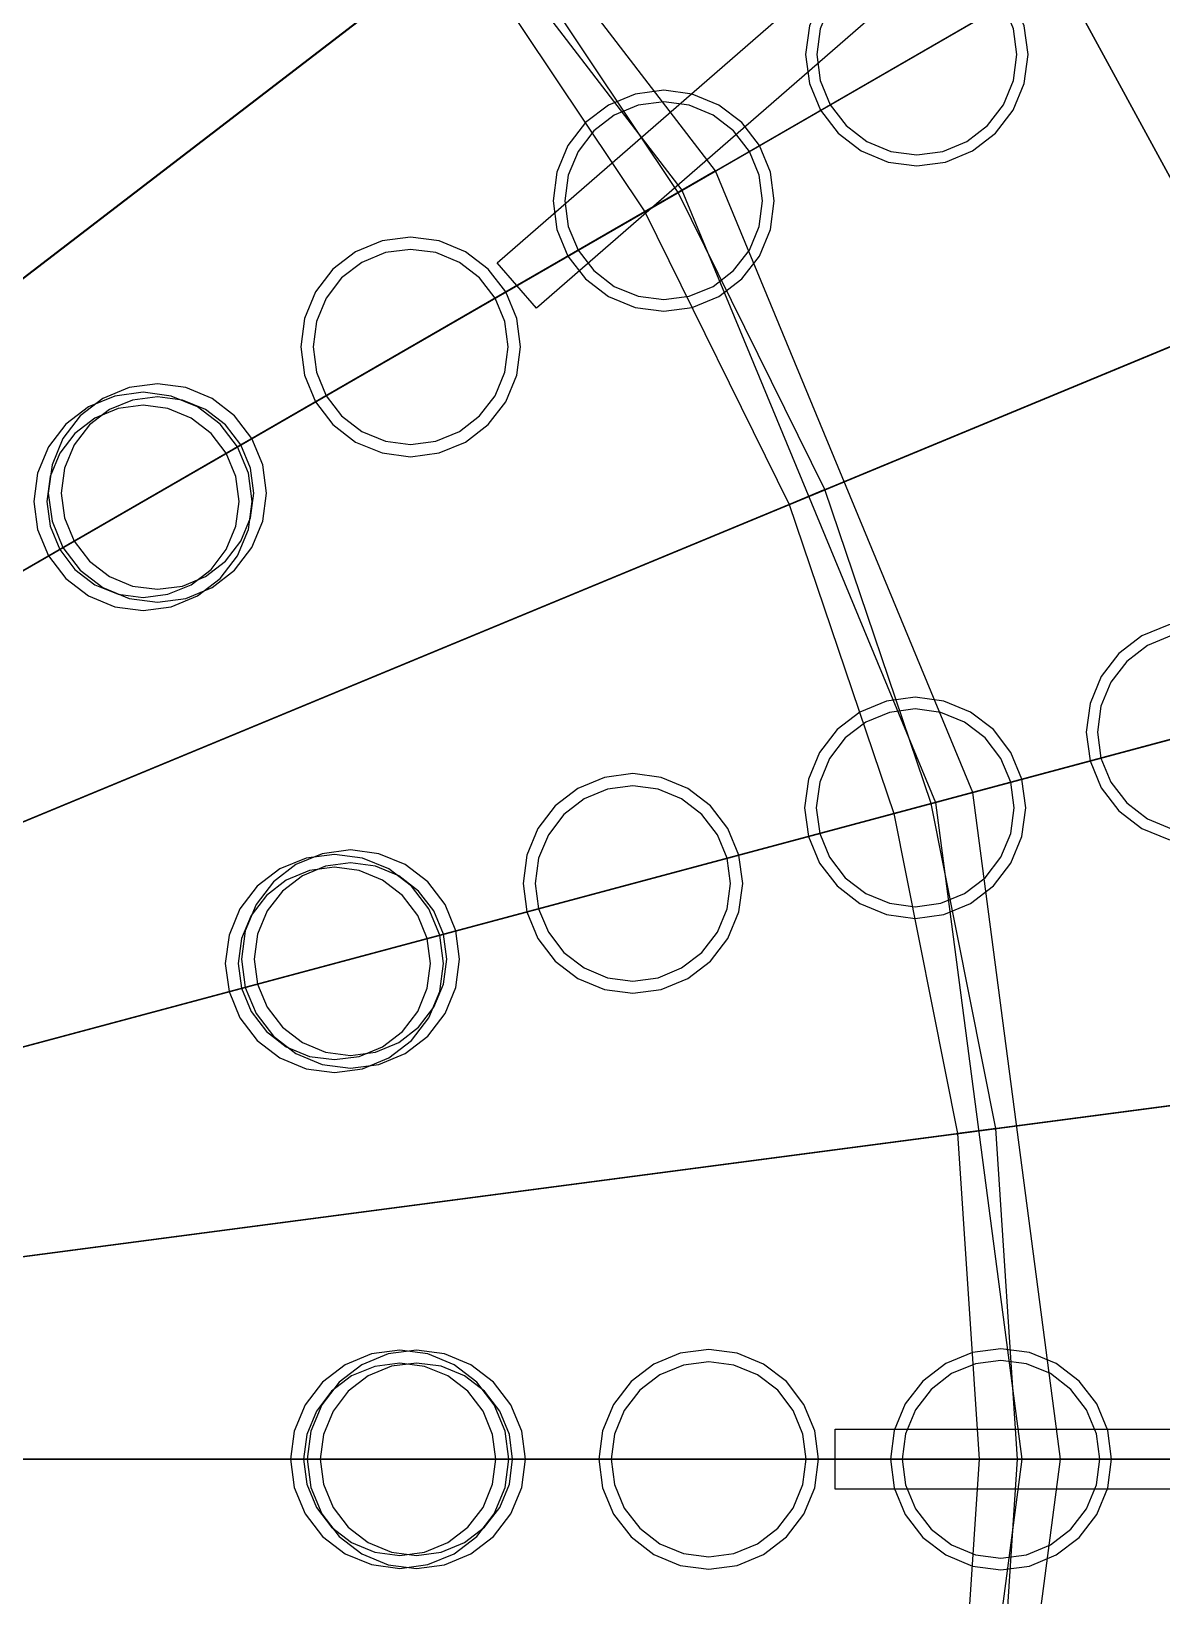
# Model space of a CAD drawing. Header units: millimetres. Extents: x -52000 to 54854, y -52000 to 53750.
# Drawn here: x 7207 to 12471, y -635 to 6650 of the extents above; entities that cross this region are included whole.
import ezdxf

# ---------------------------------------------------------------- set-up
doc = ezdxf.new("R2010")
doc.units = ezdxf.units.MM
for name, color, linetype, lineweight in [('D-BMK-AXIS', 7, 'Continuous', 13), ('D-STR-DECK', 7, 'Continuous', 25), ('D-STR-STRC', 7, 'Continuous', 25)]:
    doc.layers.add(name, color=color, linetype=linetype, lineweight=lineweight)

msp = doc.modelspace()

# ---------------------------------------------------------------- linework, layer by layer
at = {"layer": 'D-BMK-AXIS'}
msp.add_line((-52000, 0), (52000, 0), dxfattribs=at)
at = {"layer": 'D-STR-DECK'}
for points in [[(4760.1, 3652.6), (22927.9, 17593.2), (20435.4, 20435.4), (4242.6, 4242.6)], [(5196.2, 3000), (25028.1, 14450), (22927.9, 17593.2), (4760.1, 3652.6)], [(4760.1, 3652.6), (18643.8, 14305.9), (16617, 16617), (4242.6, 4242.6)], [(4760.1, 3652.6), (17277.9, 13257.8), (15399.6, 15399.6), (4242.6, 4242.6)], [(5543.3, 2296.1), (26700.1, 11059.6), (25028.1, 14450), (5196.2, 3000)], [(5196.2, 3000), (20351.6, 11750), (18643.8, 14305.9), (4760.1, 3652.6)], [(4760.1, 3652.6), (15912.1, 12209.8), (14182.2, 14182.2), (4242.6, 4242.6)], [(3966.8, 3043.8), (14915, 11444.7), (13293.6, 13293.6), (3535.5, 3535.5)], [(5196.2, 3000), (18860.6, 10889.2), (17277.9, 13257.8), (4760.1, 3652.6)], [(5196.2, 3000), (17369.6, 10028.4), (15912.1, 12209.8), (4760.1, 3652.6)], [(3966.8, 3043.8), (13645.7, 10470.7), (12162.2, 12162.2), (3535.5, 3535.5)], [(5543.3, 2296.1), (21711.2, 8993.1), (20351.6, 11750), (5196.2, 3000)], [(4330.1, 2500), (16281.3, 9400), (14915, 11444.7), (3966.8, 3043.8)], [(5196.2, 3000), (13856.4, 8000), (11313.7, 11313.7), (4242.6, 4242.6)], [(3966.8, 3043.8), (12376.3, 9496.7), (11030.9, 11030.9), (3535.5, 3535.5)], [(5795.6, 1552.9), (27915.3, 7479.9), (26700.1, 11059.6), (5543.3, 2296.1)], [(5543.3, 2296.1), (20120.6, 8334.2), (18860.6, 10889.2), (5196.2, 3000)], [(4330.1, 2500), (14895.6, 8600), (13645.7, 10470.7), (3966.8, 3043.8)], [(5543.3, 2296.1), (18530, 7675.4), (17369.6, 10028.4), (5196.2, 3000)], [(4330.1, 2500), (13510, 7800), (12376.3, 9496.7), (3966.8, 3043.8)], [(9376, 5571.9), (13890.9, 9499.9), (14074.6, 9288.6), (9559.8, 5360.7)], [(4619.4, 1913.4), (17368.9, 7194.4), (16281.3, 9400), (4330.1, 2500)], [(12762.1, 5508.1), (14965.6, 6459.2), (13537.9, 9078.3), (11544.6, 7741.6)], [(5795.6, 1552.9), (22699.3, 6082.2), (21711.2, 8993.1), (5543.3, 2296.1)], [(4619.4, 1913.4), (15890.7, 6582.2), (14895.6, 8600), (4330.1, 2500)], [(4330.1, 2500), (10392.3, 6000), (8485.3, 8485.3), (3535.5, 3535.5)], [(10236.4, 5910), (10392.3, 6000), (8485.3, 8485.3), (8358, 8358)], [(5795.6, 1552.9), (21036.3, 5636.7), (20120.6, 8334.2), (5543.3, 2296.1)], [(5795.6, 1552.9), (15454.8, 4141.1), (13856.4, 8000), (5196.2, 3000)], [(4619.4, 1913.4), (14412.5, 5969.9), (13510, 7800), (4330.1, 2500)], [(12762.1, 5508.1), (12762.1, 5508.1), (11544.6, 7741.6), (11544.6, 7741.6)], [(5795.6, 1552.9), (19373.3, 5191.1), (18530, 7675.4), (5543.3, 2296.1)], [(5948.7, 783.2), (28652.8, 3772.2), (27915.3, 7479.9), (5795.6, 1552.9)], [(4829.6, 1294.1), (18159.4, 4865.8), (17368.9, 7194.4), (4619.4, 1913.4)], [(10063.2, 5810), (10219.1, 5900), (9361.6, 7183.4), (9218.8, 7073.8)], [(4829.6, 1294.1), (16613.9, 4451.7), (15890.7, 6582.2), (4619.4, 1913.4)], [(5948.7, 783.2), (23299, 3067.4), (22699.3, 6082.2), (5795.6, 1552.9)], [(4829.6, 1294.1), (11591.1, 3105.8), (10392.3, 6000), (4330.1, 2500)], [(11417.2, 3059.2), (11591.1, 3105.8), (10392.3, 6000), (10236.4, 5910)], [(4829.6, 1294.1), (15068.4, 4037.6), (14412.5, 5969.9), (4619.4, 1913.4)], [(10735.5, 4446.8), (10901.8, 4515.7), (10219.1, 5900), (10063.2, 5810)], [(5948.7, 783.2), (21592, 2842.6), (21036.3, 5636.7), (5795.6, 1552.9)], [(5948.7, 783.2), (19885.1, 2617.9), (19373.3, 5191.1), (5795.6, 1552.9)], [(4957.2, 652.6), (18639.2, 2453.9), (18159.4, 4865.8), (4829.6, 1294.1)], [(4957.2, 652.6), (17052.9, 2245.1), (16613.9, 4451.7), (4829.6, 1294.1)], [(11224.1, 3007.5), (11397.9, 3054.1), (10901.8, 4515.7), (10735.5, 4446.8)], [(6000, 0), (16000, 0), (15454.8, 4141.1), (5795.6, 1552.9)], [(4957.2, 652.6), (15466.5, 2036.2), (15068.4, 4037.6), (4829.6, 1294.1)], [(6000, 0), (28900, 0), (28652.8, 3772.2), (5948.7, 783.2)], [(5000, 0), (12000, 0), (11591.1, 3105.8), (4829.6, 1294.1)], [(6000, 0), (23500, 0), (23299, 3067.4), (5948.7, 783.2)], [(11820, 0), (12000, 0), (11591.1, 3105.8), (11417.2, 3059.2)], [(11520.6, 1516.7), (11699, 1540.2), (11397.9, 3054.1), (11224.1, 3007.5)], [(6000, 0), (21778.4, 0), (21592, 2842.6), (5948.7, 783.2)], [(6000, 0), (20056.7, 0), (19885.1, 2617.9), (5948.7, 783.2)], [(5000, 0), (18800, 0), (18639.2, 2453.9), (4957.2, 652.6)], [(5000, 0), (17200, 0), (17052.9, 2245.1), (4957.2, 652.6)], [(5000, 0), (15600, 0), (15466.5, 2036.2), (4957.2, 652.6)], [(11620, 0), (11800, 0), (11699, 1540.2), (11520.6, 1516.7)], [(10950.3, 140), (16700, 140), (16700, -140), (10950.3, -140)], [(4829.6, -1294.1), (11591.1, -3105.8), (12000, 0), (5000, 0)], [(4957.2, -652.6), (15466.5, -2036.2), (15600, 0), (5000, 0)], [(4957.2, -652.6), (17052.9, -2245.1), (17200, 0), (5000, 0)], [(4957.2, -652.6), (18639.2, -2453.9), (18800, 0), (5000, 0)], [(5795.6, -1552.9), (15454.8, -4141.1), (16000, 0), (6000, 0)], [(5948.7, -783.2), (19885.1, -2617.9), (20056.7, 0), (6000, 0)], [(5948.7, -783.2), (21592, -2842.6), (21778.4, 0), (6000, 0)], [(5948.7, -783.2), (23299, -3067.4), (23500, 0), (6000, 0)], [(5948.7, -783.2), (28652.8, -3772.2), (28900, 0), (6000, 0)], [(11417.2, -3059.2), (11591.1, -3105.8), (12000, 0), (11820, 0)], [(11520.6, -1516.7), (11699, -1540.2), (11800, 0), (11620, 0)]]:
    msp.add_lwpolyline(points, close=True, dxfattribs=at)
at = {"layer": 'D-STR-STRC'}
for points in [[(11848.6, 6541.7), (11830.9, 6675.7), (11779.1, 6800.7), (11696.8, 6908), (11589.5, 6990.3), (11464.6, 7042.1), (11330.5, 7059.7), (11196.4, 7042.1), (11071.5, 6990.3), (10964.2, 6908), (10881.9, 6800.7), (10830.1, 6675.7), (10812.4, 6541.7), (10830.1, 6407.6), (10881.9, 6282.6), (10964.2, 6175.3), (11071.5, 6093), (11196.4, 6041.3), (11330.5, 6023.6), (11464.6, 6041.3), (11589.5, 6093), (11696.8, 6175.3), (11779.1, 6282.6), (11830.9, 6407.6)], [(11848.6, 6541.7), (11830.9, 6675.7), (11779.1, 6800.7), (11696.8, 6908), (11589.5, 6990.3), (11464.6, 7042.1), (11330.5, 7059.7), (11196.4, 7042.1), (11071.5, 6990.3), (10964.2, 6908), (10881.9, 6800.7), (10830.1, 6675.7), (10812.4, 6541.7), (10830.1, 6407.6), (10881.9, 6282.6), (10964.2, 6175.3), (11071.5, 6093), (11196.4, 6041.3), (11330.5, 6023.6), (11464.6, 6041.3), (11589.5, 6093), (11696.8, 6175.3), (11779.1, 6282.6), (11830.9, 6407.6)], [(11796.9, 6541.7), (11781, 6662.4), (11734.4, 6774.9), (11660.3, 6871.5), (11563.7, 6945.6), (11451.2, 6992.2), (11330.5, 7008.1), (11209.8, 6992.2), (11097.3, 6945.6), (11000.7, 6871.5), (10926.6, 6774.9), (10880, 6662.4), (10864.1, 6541.7), (10880, 6420.9), (10926.6, 6308.5), (11000.7, 6211.8), (11097.3, 6137.7), (11209.8, 6091.1), (11330.5, 6075.2), (11451.2, 6091.1), (11563.7, 6137.7), (11660.3, 6211.8), (11734.4, 6308.5), (11781, 6420.9)], [(11796.9, 6541.7), (11781, 6662.4), (11734.4, 6774.9), (11660.3, 6871.5), (11563.7, 6945.6), (11451.2, 6992.2), (11330.5, 7008.1), (11209.8, 6992.2), (11097.3, 6945.6), (11000.7, 6871.5), (10926.6, 6774.9), (10880, 6662.4), (10864.1, 6541.7), (10880, 6420.9), (10926.6, 6308.5), (11000.7, 6211.8), (11097.3, 6137.7), (11209.8, 6091.1), (11330.5, 6075.2), (11451.2, 6091.1), (11563.7, 6137.7), (11660.3, 6211.8), (11734.4, 6308.5), (11781, 6420.9)], [(10666.5, 5861.1), (10649, 5994.3), (10597.5, 6118.5), (10515.7, 6225.1), (10409.1, 6306.9), (10285, 6358.3), (10151.7, 6375.9), (10018.5, 6358.3), (9894.4, 6306.9), (9787.7, 6225.1), (9705.9, 6118.5), (9654.5, 5994.3), (9637, 5861.1), (9654.5, 5727.9), (9705.9, 5603.7), (9787.7, 5497.1), (9894.4, 5415.3), (10018.5, 5363.9), (10151.7, 5346.3), (10285, 5363.9), (10409.1, 5415.3), (10515.7, 5497.1), (10597.5, 5603.7), (10649, 5727.9)], [(10666.5, 5861.1), (10649, 5994.3), (10597.5, 6118.5), (10515.7, 6225.1), (10409.1, 6306.9), (10285, 6358.3), (10151.7, 6375.9), (10018.5, 6358.3), (9894.4, 6306.9), (9787.7, 6225.1), (9705.9, 6118.5), (9654.5, 5994.3), (9637, 5861.1), (9654.5, 5727.9), (9705.9, 5603.7), (9787.7, 5497.1), (9894.4, 5415.3), (10018.5, 5363.9), (10151.7, 5346.3), (10285, 5363.9), (10409.1, 5415.3), (10515.7, 5497.1), (10597.5, 5603.7), (10649, 5727.9)], [(10612.1, 5861.1), (10596.5, 5980.3), (10550.5, 6091.3), (10477.3, 6186.7), (10381.9, 6259.8), (10270.9, 6305.8), (10151.7, 6321.5), (10032.6, 6305.8), (9921.5, 6259.8), (9826.2, 6186.7), (9753, 6091.3), (9707, 5980.3), (9691.3, 5861.1), (9707, 5742), (9753, 5630.9), (9826.2, 5535.6), (9921.5, 5462.4), (10032.6, 5416.4), (10151.7, 5400.7), (10270.9, 5416.4), (10381.9, 5462.4), (10477.3, 5535.6), (10550.5, 5630.9), (10596.5, 5742)], [(10612.1, 5861.1), (10596.5, 5980.3), (10550.5, 6091.3), (10477.3, 6186.7), (10381.9, 6259.8), (10270.9, 6305.8), (10151.7, 6321.5), (10032.6, 6305.8), (9921.5, 6259.8), (9826.2, 6186.7), (9753, 6091.3), (9707, 5980.3), (9691.3, 5861.1), (9707, 5742), (9753, 5630.9), (9826.2, 5535.6), (9921.5, 5462.4), (10032.6, 5416.4), (10151.7, 5400.7), (10270.9, 5416.4), (10381.9, 5462.4), (10477.3, 5535.6), (10550.5, 5630.9), (10596.5, 5742)], [(9484.5, 5180.6), (9467, 5312.9), (9415.9, 5436.3), (9334.7, 5542.2), (9228.7, 5623.5), (9105.4, 5674.6), (8973, 5692), (8840.6, 5674.6), (8717.2, 5623.5), (8611.3, 5542.2), (8530, 5436.3), (8478.9, 5312.9), (8461.5, 5180.6), (8478.9, 5048.2), (8530, 4924.8), (8611.3, 4818.9), (8717.2, 4737.6), (8840.6, 4686.5), (8973, 4669.1), (9105.4, 4686.5), (9228.7, 4737.6), (9334.7, 4818.9), (9415.9, 4924.8), (9467, 5048.2)], [(9484.5, 5180.6), (9467, 5312.9), (9415.9, 5436.3), (9334.7, 5542.2), (9228.7, 5623.5), (9105.4, 5674.6), (8973, 5692), (8840.6, 5674.6), (8717.2, 5623.5), (8611.3, 5542.2), (8530, 5436.3), (8478.9, 5312.9), (8461.5, 5180.6), (8478.9, 5048.2), (8530, 4924.8), (8611.3, 4818.9), (8717.2, 4737.6), (8840.6, 4686.5), (8973, 4669.1), (9105.4, 4686.5), (9228.7, 4737.6), (9334.7, 4818.9), (9415.9, 4924.8), (9467, 5048.2)], [(9427.4, 5180.6), (9411.9, 5298.2), (9366.5, 5407.7), (9294.3, 5501.8), (9200.2, 5574.1), (9090.6, 5619.4), (8973, 5634.9), (8855.4, 5619.4), (8745.8, 5574.1), (8651.7, 5501.8), (8579.5, 5407.7), (8534.1, 5298.2), (8518.6, 5180.6), (8534.1, 5063), (8579.5, 4953.4), (8651.7, 4859.3), (8745.8, 4787.1), (8855.4, 4741.7), (8973, 4726.2), (9090.6, 4741.7), (9200.2, 4787.1), (9294.3, 4859.3), (9366.5, 4953.4), (9411.9, 5063)], [(9427.4, 5180.6), (9411.9, 5298.2), (9366.5, 5407.7), (9294.3, 5501.8), (9200.2, 5574.1), (9090.6, 5619.4), (8973, 5634.9), (8855.4, 5619.4), (8745.8, 5574.1), (8651.7, 5501.8), (8579.5, 5407.7), (8534.1, 5298.2), (8518.6, 5180.6), (8534.1, 5063), (8579.5, 4953.4), (8651.7, 4859.3), (8745.8, 4787.1), (8855.4, 4741.7), (8973, 4726.2), (9090.6, 4741.7), (9200.2, 4787.1), (9294.3, 4859.3), (9366.5, 4953.4), (9411.9, 5063)], [(8234.9, 4461.1), (8217.6, 4592.6), (8166.8, 4715.1), (8086.1, 4820.3), (7980.9, 4901.1), (7858.4, 4951.8), (7726.9, 4969.1), (7595.4, 4951.8), (7472.9, 4901.1), (7367.7, 4820.3), (7286.9, 4715.1), (7236.2, 4592.6), (7218.9, 4461.1), (7236.2, 4329.6), (7286.9, 4207.1), (7367.7, 4101.9), (7472.9, 4021.2), (7595.4, 3970.4), (7726.9, 3953.1), (7858.4, 3970.4), (7980.9, 4021.2), (8086.1, 4101.9), (8166.8, 4207.1), (8217.6, 4329.6)], [(8302.4, 4500), (8285.1, 4631.5), (8234.3, 4754.1), (8153.6, 4859.3), (8048.3, 4940.1), (7925.8, 4990.9), (7794.2, 5008.2), (7662.7, 4990.9), (7540.1, 4940.1), (7434.9, 4859.3), (7354.1, 4754.1), (7303.4, 4631.5), (7286, 4500), (7303.4, 4368.5), (7354.1, 4245.9), (7434.9, 4140.7), (7540.1, 4059.9), (7662.7, 4009.1), (7794.2, 3991.8), (7925.8, 4009.1), (8048.3, 4059.9), (8153.6, 4140.7), (8234.3, 4245.9), (8285.1, 4368.5)], [(8302.4, 4500), (8285.1, 4631.5), (8234.3, 4754.1), (8153.6, 4859.3), (8048.3, 4940.1), (7925.8, 4990.9), (7794.2, 5008.2), (7662.7, 4990.9), (7540.1, 4940.1), (7434.9, 4859.3), (7354.1, 4754.1), (7303.4, 4631.5), (7286, 4500), (7303.4, 4368.5), (7354.1, 4245.9), (7434.9, 4140.7), (7540.1, 4059.9), (7662.7, 4009.1), (7794.2, 3991.8), (7925.8, 4009.1), (8048.3, 4059.9), (8153.6, 4140.7), (8234.3, 4245.9), (8285.1, 4368.5)], [(8174.9, 4461.1), (8159.6, 4577.1), (8114.9, 4685.1), (8043.7, 4777.9), (7950.9, 4849.1), (7842.8, 4893.8), (7726.9, 4909.1), (7610.9, 4893.8), (7502.9, 4849.1), (7410.1, 4777.9), (7338.9, 4685.1), (7294.1, 4577.1), (7278.9, 4461.1), (7294.1, 4345.2), (7338.9, 4237.1), (7410.1, 4144.3), (7502.9, 4073.1), (7610.9, 4028.4), (7726.9, 4013.1), (7842.8, 4028.4), (7950.9, 4073.1), (8043.7, 4144.3), (8114.9, 4237.1), (8159.6, 4345.2)], [(8242.6, 4500), (8227.3, 4616), (8182.5, 4724.2), (8111.3, 4817), (8018.4, 4888.3), (7910.3, 4933.1), (7794.2, 4948.3), (7678.2, 4933.1), (7570.1, 4888.3), (7477.2, 4817), (7406, 4724.2), (7361.2, 4616), (7345.9, 4500), (7361.2, 4384), (7406, 4275.8), (7477.2, 4183), (7570.1, 4111.7), (7678.2, 4066.9), (7794.2, 4051.7), (7910.3, 4066.9), (8018.4, 4111.7), (8111.3, 4183), (8182.5, 4275.8), (8227.3, 4384)], [(8242.6, 4500), (8227.3, 4616), (8182.5, 4724.2), (8111.3, 4817), (8018.4, 4888.3), (7910.3, 4933.1), (7794.2, 4948.3), (7678.2, 4933.1), (7570.1, 4888.3), (7477.2, 4817), (7406, 4724.2), (7361.2, 4616), (7345.9, 4500), (7361.2, 4384), (7406, 4275.8), (7477.2, 4183), (7570.1, 4111.7), (7678.2, 4066.9), (7794.2, 4051.7), (7910.3, 4066.9), (8018.4, 4111.7), (8111.3, 4183), (8182.5, 4275.8), (8227.3, 4384)], [(13155.6, 3386.2), (13137.9, 3520.3), (13086.2, 3645.2), (13003.8, 3752.5), (12896.6, 3834.9), (12771.6, 3886.6), (12637.5, 3904.3), (12503.4, 3886.6), (12378.5, 3834.9), (12271.2, 3752.5), (12188.9, 3645.2), (12137.1, 3520.3), (12119.5, 3386.2), (12137.1, 3252.1), (12188.9, 3127.2), (12271.2, 3019.9), (12378.5, 2937.6), (12503.4, 2885.8), (12637.5, 2868.2), (12771.6, 2885.8), (12896.6, 2937.6), (13003.8, 3019.9), (13086.2, 3127.2), (13137.9, 3252.1)], [(13155.6, 3386.2), (13137.9, 3520.3), (13086.2, 3645.2), (13003.8, 3752.5), (12896.6, 3834.9), (12771.6, 3886.6), (12637.5, 3904.3), (12503.4, 3886.6), (12378.5, 3834.9), (12271.2, 3752.5), (12188.9, 3645.2), (12137.1, 3520.3), (12119.5, 3386.2), (12137.1, 3252.1), (12188.9, 3127.2), (12271.2, 3019.9), (12378.5, 2937.6), (12503.4, 2885.8), (12637.5, 2868.2), (12771.6, 2885.8), (12896.6, 2937.6), (13003.8, 3019.9), (13086.2, 3127.2), (13137.9, 3252.1)], [(13104, 3386.2), (13088.1, 3506.9), (13041.5, 3619.4), (12967.3, 3716), (12870.7, 3790.2), (12758.3, 3836.8), (12637.5, 3852.6), (12516.8, 3836.8), (12404.3, 3790.2), (12307.7, 3716), (12233.6, 3619.4), (12187, 3506.9), (12171.1, 3386.2), (12187, 3265.5), (12233.6, 3153), (12307.7, 3056.4), (12404.3, 2982.3), (12516.8, 2935.7), (12637.5, 2919.8), (12758.3, 2935.7), (12870.7, 2982.3), (12967.3, 3056.4), (13041.5, 3153), (13088.1, 3265.5)], [(13104, 3386.2), (13088.1, 3506.9), (13041.5, 3619.4), (12967.3, 3716), (12870.7, 3790.2), (12758.3, 3836.8), (12637.5, 3852.6), (12516.8, 3836.8), (12404.3, 3790.2), (12307.7, 3716), (12233.6, 3619.4), (12187, 3506.9), (12171.1, 3386.2), (12187, 3265.5), (12233.6, 3153), (12307.7, 3056.4), (12404.3, 2982.3), (12516.8, 2935.7), (12637.5, 2919.8), (12758.3, 2935.7), (12870.7, 2982.3), (12967.3, 3056.4), (13041.5, 3153), (13088.1, 3265.5)], [(11837.6, 3033.9), (11820, 3167.2), (11768.6, 3291.3), (11686.8, 3397.9), (11580.2, 3479.7), (11456, 3531.2), (11322.8, 3548.7), (11189.6, 3531.2), (11065.4, 3479.7), (10958.8, 3397.9), (10877, 3291.3), (10825.6, 3167.2), (10808, 3033.9), (10825.6, 2900.7), (10877, 2776.6), (10958.8, 2669.9), (11065.4, 2588.1), (11189.6, 2536.7), (11322.8, 2519.2), (11456, 2536.7), (11580.2, 2588.1), (11686.8, 2669.9), (11768.6, 2776.6), (11820, 2900.7)], [(11837.6, 3033.9), (11820, 3167.2), (11768.6, 3291.3), (11686.8, 3397.9), (11580.2, 3479.7), (11456, 3531.2), (11322.8, 3548.7), (11189.6, 3531.2), (11065.4, 3479.7), (10958.8, 3397.9), (10877, 3291.3), (10825.6, 3167.2), (10808, 3033.9), (10825.6, 2900.7), (10877, 2776.6), (10958.8, 2669.9), (11065.4, 2588.1), (11189.6, 2536.7), (11322.8, 2519.2), (11456, 2536.7), (11580.2, 2588.1), (11686.8, 2669.9), (11768.6, 2776.6), (11820, 2900.7)], [(11783.2, 3033.9), (11767.5, 3153.1), (11721.5, 3264.1), (11648.4, 3359.5), (11553, 3432.7), (11442, 3478.6), (11322.8, 3494.3), (11203.6, 3478.6), (11092.6, 3432.7), (10997.2, 3359.5), (10924.1, 3264.1), (10878.1, 3153.1), (10862.4, 3033.9), (10878.1, 2914.8), (10924.1, 2803.7), (10997.2, 2708.4), (11092.6, 2635.2), (11203.6, 2589.2), (11322.8, 2573.5), (11442, 2589.2), (11553, 2635.2), (11648.4, 2708.4), (11721.5, 2803.7), (11767.5, 2914.8)], [(11783.2, 3033.9), (11767.5, 3153.1), (11721.5, 3264.1), (11648.4, 3359.5), (11553, 3432.7), (11442, 3478.6), (11322.8, 3494.3), (11203.6, 3478.6), (11092.6, 3432.7), (10997.2, 3359.5), (10924.1, 3264.1), (10878.1, 3153.1), (10862.4, 3033.9), (10878.1, 2914.8), (10924.1, 2803.7), (10997.2, 2708.4), (11092.6, 2635.2), (11203.6, 2589.2), (11322.8, 2573.5), (11442, 2589.2), (11553, 2635.2), (11648.4, 2708.4), (11721.5, 2803.7), (11767.5, 2914.8)], [(10519.5, 2681.7), (10502.1, 2814), (10451, 2937.4), (10369.7, 3043.3), (10263.8, 3124.6), (10140.4, 3175.7), (10008.1, 3193.1), (9875.7, 3175.7), (9752.3, 3124.6), (9646.4, 3043.3), (9565.1, 2937.4), (9514, 2814), (9496.6, 2681.7), (9514, 2549.3), (9565.1, 2425.9), (9646.4, 2320), (9752.3, 2238.7), (9875.7, 2187.6), (10008.1, 2170.2), (10140.4, 2187.6), (10263.8, 2238.7), (10369.7, 2320), (10451, 2425.9), (10502.1, 2549.3)], [(10519.5, 2681.7), (10502.1, 2814), (10451, 2937.4), (10369.7, 3043.3), (10263.8, 3124.6), (10140.4, 3175.7), (10008.1, 3193.1), (9875.7, 3175.7), (9752.3, 3124.6), (9646.4, 3043.3), (9565.1, 2937.4), (9514, 2814), (9496.6, 2681.7), (9514, 2549.3), (9565.1, 2425.9), (9646.4, 2320), (9752.3, 2238.7), (9875.7, 2187.6), (10008.1, 2170.2), (10140.4, 2187.6), (10263.8, 2238.7), (10369.7, 2320), (10451, 2425.9), (10502.1, 2549.3)], [(10462.4, 2681.7), (10447, 2799.3), (10401.6, 2908.8), (10329.4, 3002.9), (10235.3, 3075.2), (10125.7, 3120.5), (10008.1, 3136), (9890.5, 3120.5), (9780.9, 3075.2), (9686.8, 3002.9), (9614.6, 2908.8), (9569.2, 2799.3), (9553.7, 2681.7), (9569.2, 2564.1), (9614.6, 2454.5), (9686.8, 2360.4), (9780.9, 2288.2), (9890.5, 2242.8), (10008.1, 2227.3), (10125.7, 2242.8), (10235.3, 2288.2), (10329.4, 2360.4), (10401.6, 2454.5), (10447, 2564.1)], [(10462.4, 2681.7), (10447, 2799.3), (10401.6, 2908.8), (10329.4, 3002.9), (10235.3, 3075.2), (10125.7, 3120.5), (10008.1, 3136), (9890.5, 3120.5), (9780.9, 3075.2), (9686.8, 3002.9), (9614.6, 2908.8), (9569.2, 2799.3), (9553.7, 2681.7), (9569.2, 2564.1), (9614.6, 2454.5), (9686.8, 2360.4), (9780.9, 2288.2), (9890.5, 2242.8), (10008.1, 2227.3), (10125.7, 2242.8), (10235.3, 2288.2), (10329.4, 2360.4), (10401.6, 2454.5), (10447, 2564.1)], [(9126.2, 2309.2), (9108.9, 2440.7), (9058.1, 2563.2), (8977.4, 2668.5), (8872.2, 2749.2), (8749.7, 2799.9), (8618.2, 2817.2), (8486.7, 2799.9), (8364.2, 2749.2), (8259, 2668.5), (8178.3, 2563.2), (8127.5, 2440.7), (8110.2, 2309.2), (8127.5, 2177.8), (8178.3, 2055.2), (8259, 1950), (8364.2, 1869.3), (8486.7, 1818.6), (8618.2, 1801.2), (8749.7, 1818.6), (8872.2, 1869.3), (8977.4, 1950), (9058.1, 2055.2), (9108.9, 2177.8)], [(9201.5, 2329.4), (9184.2, 2460.9), (9133.4, 2583.5), (9052.7, 2688.7), (8947.4, 2769.5), (8824.9, 2820.2), (8693.3, 2837.6), (8561.8, 2820.2), (8439.2, 2769.5), (8334, 2688.7), (8253.2, 2583.5), (8202.5, 2460.9), (8185.1, 2329.4), (8202.5, 2197.8), (8253.2, 2075.3), (8334, 1970), (8439.2, 1889.3), (8561.8, 1838.5), (8693.3, 1821.2), (8824.9, 1838.5), (8947.4, 1889.3), (9052.7, 1970), (9133.4, 2075.3), (9184.2, 2197.8)], [(9201.5, 2329.4), (9184.2, 2460.9), (9133.4, 2583.5), (9052.7, 2688.7), (8947.4, 2769.5), (8824.9, 2820.2), (8693.3, 2837.6), (8561.8, 2820.2), (8439.2, 2769.5), (8334, 2688.7), (8253.2, 2583.5), (8202.5, 2460.9), (8185.1, 2329.4), (8202.5, 2197.8), (8253.2, 2075.3), (8334, 1970), (8439.2, 1889.3), (8561.8, 1838.5), (8693.3, 1821.2), (8824.9, 1838.5), (8947.4, 1889.3), (9052.7, 1970), (9133.4, 2075.3), (9184.2, 2197.8)], [(9141.7, 2329.4), (9126.4, 2445.4), (9081.6, 2553.5), (9010.4, 2646.4), (8917.5, 2717.6), (8809.4, 2762.4), (8693.3, 2777.7), (8577.3, 2762.4), (8469.2, 2717.6), (8376.3, 2646.4), (8305.1, 2553.5), (8260.3, 2445.4), (8245, 2329.4), (8260.3, 2213.3), (8305.1, 2105.2), (8376.3, 2012.3), (8469.2, 1941.1), (8577.3, 1896.3), (8693.3, 1881), (8809.4, 1896.3), (8917.5, 1941.1), (9010.4, 2012.3), (9081.6, 2105.2), (9126.4, 2213.3)], [(9141.7, 2329.4), (9126.4, 2445.4), (9081.6, 2553.5), (9010.4, 2646.4), (8917.5, 2717.6), (8809.4, 2762.4), (8693.3, 2777.7), (8577.3, 2762.4), (8469.2, 2717.6), (8376.3, 2646.4), (8305.1, 2553.5), (8260.3, 2445.4), (8245, 2329.4), (8260.3, 2213.3), (8305.1, 2105.2), (8376.3, 2012.3), (8469.2, 1941.1), (8577.3, 1896.3), (8693.3, 1881), (8809.4, 1896.3), (8917.5, 1941.1), (9010.4, 2012.3), (9081.6, 2105.2), (9126.4, 2213.3)], [(9066.2, 2309.2), (9050.9, 2425.2), (9006.2, 2533.2), (8935, 2626), (8842.2, 2697.2), (8734.2, 2742), (8618.2, 2757.2), (8502.3, 2742), (8394.2, 2697.2), (8301.4, 2626), (8230.2, 2533.2), (8185.5, 2425.2), (8170.2, 2309.2), (8185.5, 2193.3), (8230.2, 2085.2), (8301.4, 1992.5), (8394.2, 1921.3), (8502.3, 1876.5), (8618.2, 1861.2), (8734.2, 1876.5), (8842.2, 1921.3), (8935, 1992.5), (9006.2, 2085.2), (9050.9, 2193.3)], [(10872.6, 0), (10855.2, 132.4), (10804.1, 255.7), (10722.8, 361.7), (10616.8, 443), (10493.5, 494), (10361.1, 511.5), (10228.7, 494), (10105.4, 443), (9999.4, 361.7), (9918.2, 255.7), (9867.1, 132.4), (9849.6, 0), (9867.1, -132.4), (9918.2, -255.7), (9999.4, -361.7), (10105.4, -443), (10228.7, -494), (10361.1, -511.5), (10493.5, -494), (10616.8, -443), (10722.8, -361.7), (10804.1, -255.7), (10855.2, -132.4)], [(10872.6, 0), (10855.2, 132.4), (10804.1, 255.7), (10722.8, 361.7), (10616.8, 443), (10493.5, 494), (10361.1, 511.5), (10228.7, 494), (10105.4, 443), (9999.4, 361.7), (9918.2, 255.7), (9867.1, 132.4), (9849.6, 0), (9867.1, -132.4), (9918.2, -255.7), (9999.4, -361.7), (10105.4, -443), (10228.7, -494), (10361.1, -511.5), (10493.5, -494), (10616.8, -443), (10722.8, -361.7), (10804.1, -255.7), (10855.2, -132.4)], [(12237, 0), (12219.4, 133.2), (12168, 257.4), (12086.2, 364), (11979.6, 445.8), (11855.5, 497.2), (11722.2, 514.8), (11589, 497.2), (11464.8, 445.8), (11358.2, 364), (11276.4, 257.4), (11225, 133.2), (11207.5, 0), (11225, -133.2), (11276.4, -257.4), (11358.2, -364), (11464.8, -445.8), (11589, -497.2), (11722.2, -514.8), (11855.5, -497.2), (11979.6, -445.8), (12086.2, -364), (12168, -257.4), (12219.4, -133.2)], [(12237, 0), (12219.4, 133.2), (12168, 257.4), (12086.2, 364), (11979.6, 445.8), (11855.5, 497.2), (11722.2, 514.8), (11589, 497.2), (11464.8, 445.8), (11358.2, 364), (11276.4, 257.4), (11225, 133.2), (11207.5, 0), (11225, -133.2), (11276.4, -257.4), (11358.2, -364), (11464.8, -445.8), (11589, -497.2), (11722.2, -514.8), (11855.5, -497.2), (11979.6, -445.8), (12086.2, -364), (12168, -257.4), (12219.4, -133.2)], [(9430.2, 0), (9412.9, 131.5), (9362.2, 254), (9281.4, 359.2), (9176.2, 439.9), (9053.7, 490.7), (8922.2, 508), (8790.7, 490.7), (8668.2, 439.9), (8563, 359.2), (8482.3, 254), (8431.5, 131.5), (8414.2, 0), (8431.5, -131.5), (8482.3, -254), (8563, -359.2), (8668.2, -439.9), (8790.7, -490.7), (8922.2, -508), (9053.7, -490.7), (9176.2, -439.9), (9281.4, -359.2), (9362.2, -254), (9412.9, -131.5)], [(9370.2, 0), (9355, 116), (9310.2, 224), (9239, 316.8), (9146.2, 388), (9038.2, 432.7), (8922.2, 448), (8806.3, 432.7), (8698.2, 388), (8605.4, 316.8), (8534.2, 224), (8489.5, 116), (8474.2, 0), (8489.5, -116), (8534.2, -224), (8605.4, -316.8), (8698.2, -388), (8806.3, -432.7), (8922.2, -448), (9038.2, -432.7), (9146.2, -388), (9239, -316.8), (9310.2, -224), (9355, -116)], [(9508.2, 0), (9490.9, 131.5), (9440.1, 254.1), (9359.3, 359.3), (9254.1, 440.1), (9131.5, 490.9), (9000, 508.2), (8868.5, 490.9), (8745.9, 440.1), (8640.7, 359.3), (8559.9, 254.1), (8509.1, 131.5), (8491.8, 0), (8509.1, -131.5), (8559.9, -254.1), (8640.7, -359.3), (8745.9, -440.1), (8868.5, -490.9), (9000, -508.2), (9131.5, -490.9), (9254.1, -440.1), (9359.3, -359.3), (9440.1, -254.1), (9490.9, -131.5)], [(9508.2, 0), (9490.9, 131.5), (9440.1, 254.1), (9359.3, 359.3), (9254.1, 440.1), (9131.5, 490.9), (9000, 508.2), (8868.5, 490.9), (8745.9, 440.1), (8640.7, 359.3), (8559.9, 254.1), (8509.1, 131.5), (8491.8, 0), (8509.1, -131.5), (8559.9, -254.1), (8640.7, -359.3), (8745.9, -440.1), (8868.5, -490.9), (9000, -508.2), (9131.5, -490.9), (9254.1, -440.1), (9359.3, -359.3), (9440.1, -254.1), (9490.9, -131.5)], [(9448.3, 0), (9433.1, 116), (9388.3, 224.2), (9317, 317), (9224.2, 388.3), (9116, 433.1), (9000, 448.3), (8884, 433.1), (8775.8, 388.3), (8683, 317), (8611.7, 224.2), (8566.9, 116), (8551.7, 0), (8566.9, -116), (8611.7, -224.2), (8683, -317), (8775.8, -388.3), (8884, -433.1), (9000, -448.3), (9116, -433.1), (9224.2, -388.3), (9317, -317), (9388.3, -224.2), (9433.1, -116)], [(9448.3, 0), (9433.1, 116), (9388.3, 224.2), (9317, 317), (9224.2, 388.3), (9116, 433.1), (9000, 448.3), (8884, 433.1), (8775.8, 388.3), (8683, 317), (8611.7, 224.2), (8566.9, 116), (8551.7, 0), (8566.9, -116), (8611.7, -224.2), (8683, -317), (8775.8, -388.3), (8884, -433.1), (9000, -448.3), (9116, -433.1), (9224.2, -388.3), (9317, -317), (9388.3, -224.2), (9433.1, -116)], [(10815.5, 0), (10800, 117.6), (10754.6, 227.2), (10682.4, 321.3), (10588.3, 393.5), (10478.7, 438.9), (10361.1, 454.4), (10243.5, 438.9), (10133.9, 393.5), (10039.8, 321.3), (9967.6, 227.2), (9922.2, 117.6), (9906.7, 0), (9922.2, -117.6), (9967.6, -227.2), (10039.8, -321.3), (10133.9, -393.5), (10243.5, -438.9), (10361.1, -454.4), (10478.7, -438.9), (10588.3, -393.5), (10682.4, -321.3), (10754.6, -227.2), (10800, -117.6)], [(10815.5, 0), (10800, 117.6), (10754.6, 227.2), (10682.4, 321.3), (10588.3, 393.5), (10478.7, 438.9), (10361.1, 454.4), (10243.5, 438.9), (10133.9, 393.5), (10039.8, 321.3), (9967.6, 227.2), (9922.2, 117.6), (9906.7, 0), (9922.2, -117.6), (9967.6, -227.2), (10039.8, -321.3), (10133.9, -393.5), (10243.5, -438.9), (10361.1, -454.4), (10478.7, -438.9), (10588.3, -393.5), (10682.4, -321.3), (10754.6, -227.2), (10800, -117.6)], [(12182.6, 0), (12166.9, 119.2), (12120.9, 230.2), (12047.8, 325.6), (11952.4, 398.7), (11841.4, 444.7), (11722.2, 460.4), (11603.1, 444.7), (11492, 398.7), (11396.7, 325.6), (11323.5, 230.2), (11277.5, 119.2), (11261.8, 0), (11277.5, -119.2), (11323.5, -230.2), (11396.7, -325.6), (11492, -398.7), (11603.1, -444.7), (11722.2, -460.4), (11841.4, -444.7), (11952.4, -398.7), (12047.8, -325.6), (12120.9, -230.2), (12166.9, -119.2)], [(12182.6, 0), (12166.9, 119.2), (12120.9, 230.2), (12047.8, 325.6), (11952.4, 398.7), (11841.4, 444.7), (11722.2, 460.4), (11603.1, 444.7), (11492, 398.7), (11396.7, 325.6), (11323.5, 230.2), (11277.5, 119.2), (11261.8, 0), (11277.5, -119.2), (11323.5, -230.2), (11396.7, -325.6), (11492, -398.7), (11603.1, -444.7), (11722.2, -460.4), (11841.4, -444.7), (11952.4, -398.7), (12047.8, -325.6), (12120.9, -230.2), (12166.9, -119.2)]]:
    msp.add_lwpolyline(points, close=True, dxfattribs=at)

doc.saveas('drawing.dxf')
